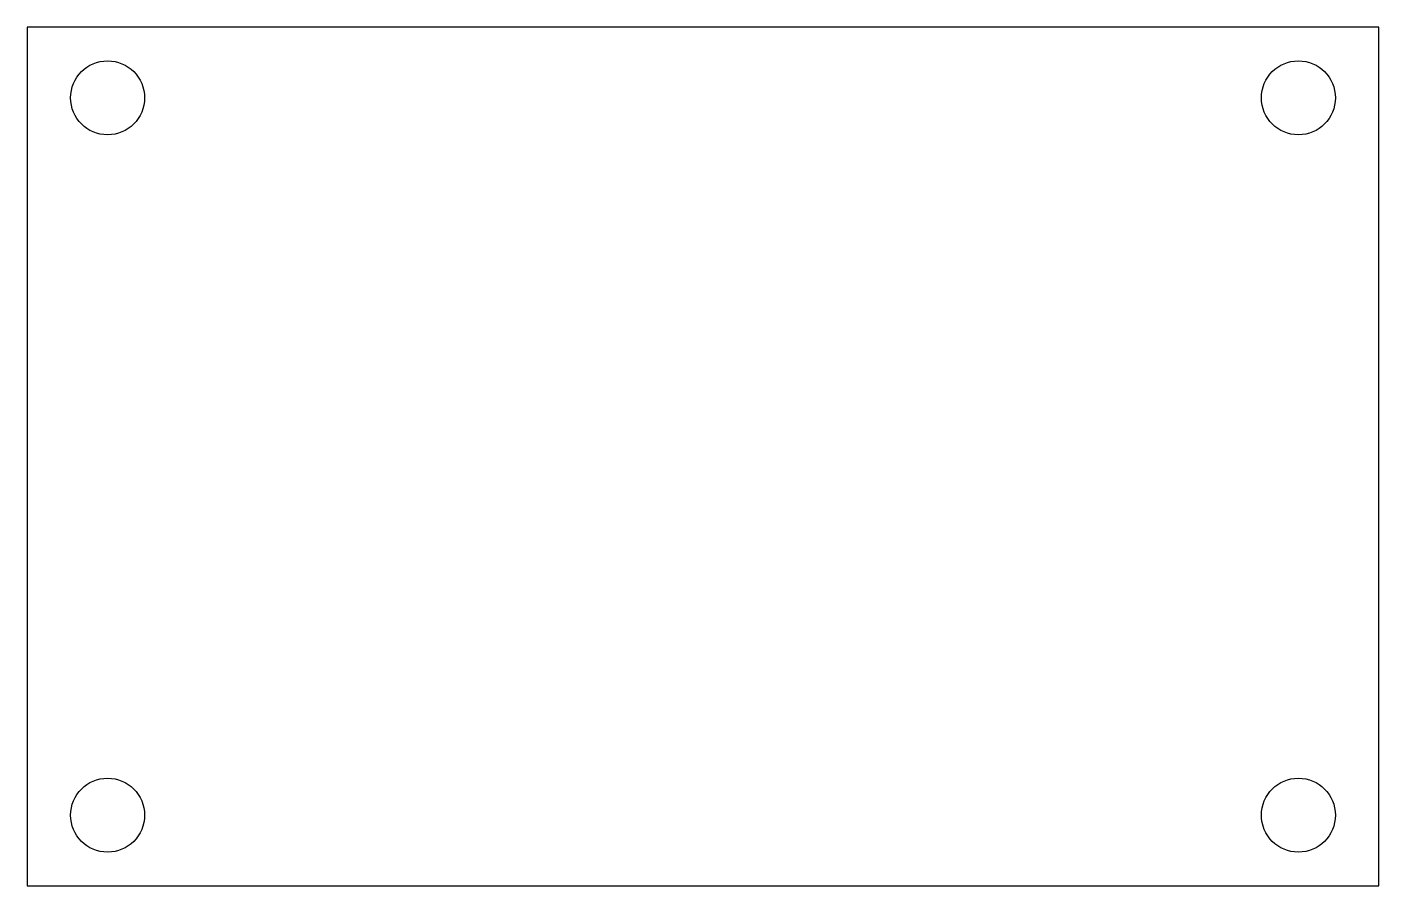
# Model space of a CAD drawing. Header units: millimetres. Extents: x -28.9 to 28.9, y -18.4 to 18.4.
import ezdxf

# ---------------------------------------------------------------- set-up
doc = ezdxf.new("R2010")
doc.units = ezdxf.units.MM

msp = doc.modelspace()

# ---------------------------------------------------------------- linework, layer by layer
at = {"color": 7, "linetype": 'Continuous', "lineweight": 25}
for p, q in [((-28.95, 18.4), (-28.95, -18.4)), ((28.95, 18.4), (-28.95, 18.4)), ((28.95, -18.4), (28.95, 18.4)), ((-28.95, -18.4), (28.95, -18.4))]:
    msp.add_line(p, q, dxfattribs=at)
for centre in [(-25.5, 15.367), (25.5, 15.367), (-25.5, -15.367), (25.5, -15.367)]:
    msp.add_circle(centre, 1.585, dxfattribs=at)

doc.saveas('drawing.dxf')
